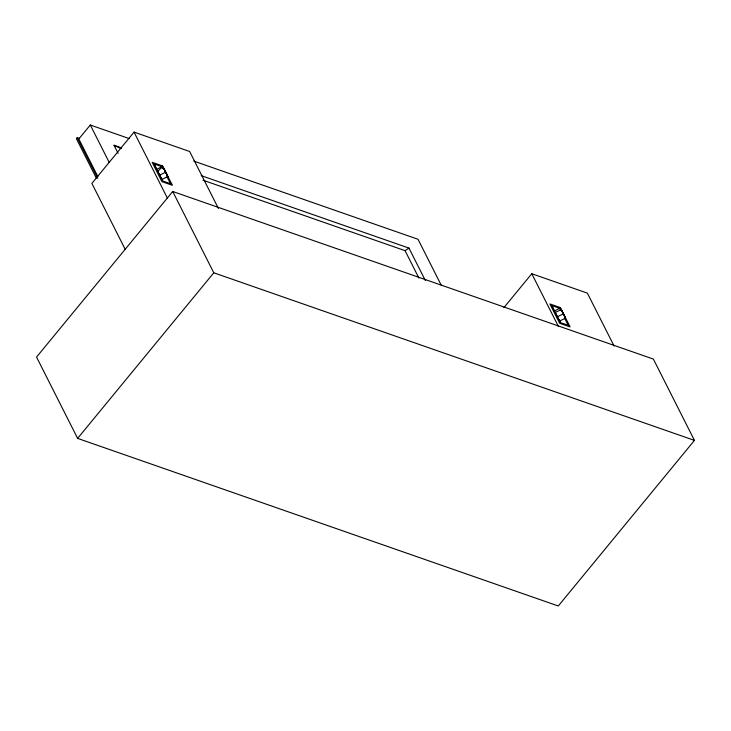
<?xml version="1.0" encoding="UTF-8"?>
<svg xmlns="http://www.w3.org/2000/svg" width="731" height="731" viewBox="0 0 731 731"><rect width="100%" height="100%" fill="white"/><g stroke="black" fill="none" stroke-linecap="round" stroke-linejoin="round"><path stroke-width="1.1" d="M79.405 138.378L77.248 137.62L76.389 138.662L96.419 178.309M129.113 138.543L90.306 125.01L78.829 138.972L97.844 176.61M218.423 208.481L189.64 151.491L134.056 132.11L91.887 183.39L125.303 249.536M172.717 191.485L36.55 357.075L77.623 438.39L558.283 605.99L694.45 440.4L653.377 359.085L172.717 191.485L213.79 272.8L694.45 440.4M77.623 438.39L213.79 272.8M503.906 307.623L531.775 273.732L587.358 293.113L614.095 346.028M203.054 180.219L405.056 250.66L408.976 248.092L425.351 280.512M157.631 171.41L156.626 169.4L161.88 166.659L162.894 168.66M157.759 171.456C164.457 163.47 163.68 169.775 166.659 174.106M161.323 178.465L159.66 175.129L165.699 172.187L167.819 176.536L161.779 179.488L161.414 178.793L161.779 179.488M562.221 311.47L561.262 309.551L555.231 312.493L559.041 320.087M557.378 316.751L563.418 313.809L564.442 315.947M559.498 321.11L565.547 318.168L564.67 316.322M193.797 161.103L418.031 239.284L441.149 285.063M118.12 153.355L114.027 145.25L121.565 147.872M201.217 175.65L408.976 248.092M156.626 169.4L154.067 163.927L163.187 167.107M560.613 310.282L559.608 308.281L554.345 311.022L551.786 305.558L560.905 308.738M171.785 184.139L162.666 180.959L154.067 163.927M569.504 325.761L560.385 322.581L551.786 305.558M114.027 145.25L120.99 148.621M564.524 316.03L565.045 317.135L562.431 312M565.547 318.168L564.588 316.24M157.512 170.871L159.988 175.787M161.441 178.83L161.158 178.154M564.661 318.296L568.206 325.304M560.421 323.047L558.877 319.776M531.775 273.732L558.511 326.647M405.056 250.66L418.918 278.1M166.942 176.674L170.478 183.682M161.176 178.419L162.693 181.425M134.056 132.11L167.463 198.256M90.306 125.01L109.074 162.163M77.248 137.62L97.79 178.291M562.075 311.178L561.262 309.551M166.86 174.618L167.317 175.513L166.942 174.7M164.493 169.848L163.543 167.929M164.713 170.369L165.699 172.187M564.56 316.066L563.921 314.842L564.295 315.646M562.13 311.242L563.382 313.91M166.842 174.444L166.211 173.247L167.819 176.536M562.139 311.388C560.805 308.646 563.857 314.842 562.514 312.082M164.795 170.451C166.147 173.247 163.104 167.07 164.411 169.766M162.602 165.955L152.176 162.319L161.944 181.654L172.37 185.29L162.602 165.955M560.321 307.577L549.904 303.941L559.672 323.285L570.089 326.912L560.321 307.577"/></g></svg>
